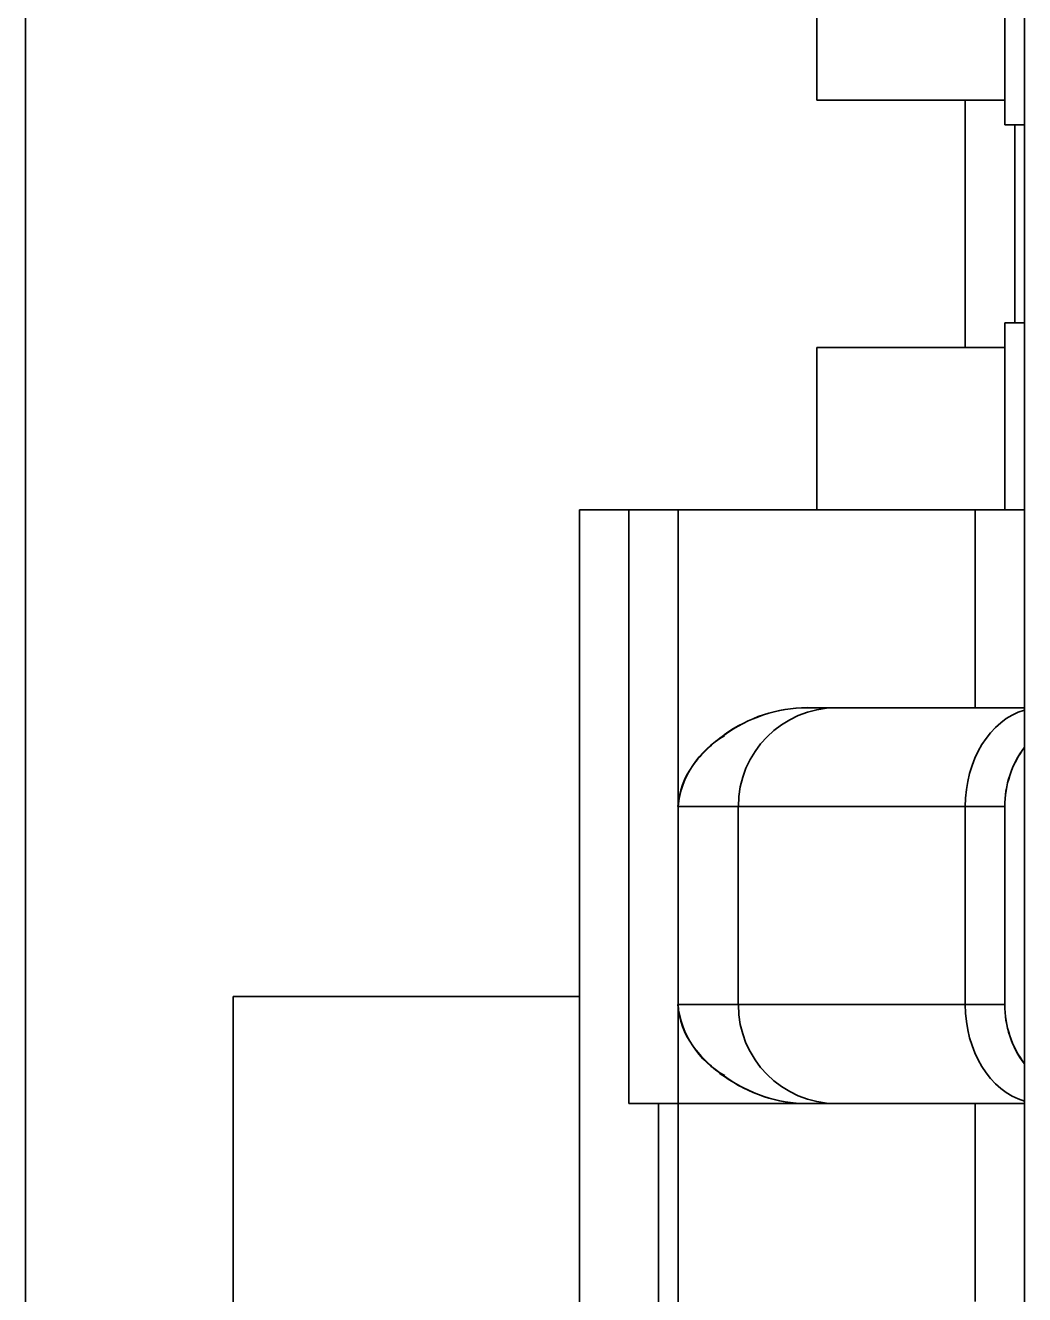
# Model space of a CAD drawing. Extents: x 146 to 1134, y 78 to 926.
# Drawn here: x 259.506 to 260.516, y 352.926 to 354.209 of the extents above; entities that cross this region are included whole.
import ezdxf

# ---------------------------------------------------------------- set-up
doc = ezdxf.new("R2010")
doc.units = 0

msp = doc.modelspace()

# ---------------------------------------------------------------- linework, layer by layer
at = {"color": 7, "lineweight": 35}
msp.add_line((260.5164, 356.1832), (260.5164, 323.4172), dxfattribs=at)
msp.add_line((260.5164, 356.1832), (260.5164, 323.4172), dxfattribs=at)
at = {"color": 7, "lineweight": 35, "ltscale": 0.125}
for p, q in [((259.5064, 350.5082), (259.5064, 355.5082)), ((259.5064, 355.5082), (259.5064, 350.5082)), ((259.5064, 350.5082), (259.5064, 355.5082))]:
    msp.add_line(p, q, dxfattribs=at)
at = {"color": 7, "lineweight": 35, "ltscale": 0.039677}
msp.add_line((260.5164, 353.8972), (260.5164, 355.4843), dxfattribs=at)
at = {"color": 7, "lineweight": 35, "ltscale": 0.005238}
for p, q in [((259.5064, 354.4058), (259.5064, 354.1963)), ((259.5064, 354.1963), (259.5064, 354.4058))]:
    msp.add_line(p, q, dxfattribs=at)
at = {"color": 7, "lineweight": 35, "ltscale": 0.003874}
for p, q in [((260.3064, 354.1332), (260.3064, 354.2881)), ((260.3064, 354.2881), (260.3064, 354.1332)), ((260.3064, 354.2881), (260.3064, 354.1332))]:
    msp.add_line(p, q, dxfattribs=at)
at = {"color": 7, "lineweight": 35, "ltscale": 0.004138}
msp.add_line((260.5164, 354.1082), (260.5164, 354.2737), dxfattribs=at)
at = {"color": 7, "lineweight": 35, "ltscale": 0.003301}
msp.add_line((260.4964, 354.1332), (260.4964, 354.2652), dxfattribs=at)
at = {"color": 7, "lineweight": 35, "ltscale": 0.003927}
msp.add_line((260.4964, 354.1082), (260.4964, 354.2652), dxfattribs=at)
at = {"color": 7, "lineweight": 35, "ltscale": 0.003875}
for p, q in [((260.4964, 354.2632), (260.4964, 354.1082)), ((260.5164, 354.1082), (260.5164, 354.2632))]:
    msp.add_line(p, q, dxfattribs=at)
at = {"color": 7, "lineweight": 35, "ltscale": 0.005}
for p, q in [((259.5064, 354.0082), (259.5064, 354.2082)), ((260.5064, 353.9082), (260.5064, 354.1082)), ((260.5064, 353.9082), (260.5064, 354.1082)), ((260.5164, 353.9082), (260.5164, 354.1082)), ((260.5164, 353.9082), (260.5164, 354.1082)), ((260.5164, 354.1082), (260.5164, 353.9082)), ((260.1165, 353.7192), (260.1165, 353.5192)), ((260.4664, 353.7192), (260.4664, 353.5192)), ((260.4664, 353.7192), (260.4664, 353.5192)), ((260.1664, 353.4192), (260.1664, 353.2192)), ((260.1664, 353.2192), (260.1664, 353.4192)), ((260.227, 353.4192), (260.227, 353.2192)), ((260.227, 353.4192), (260.227, 353.2192)), ((260.4564, 353.2192), (260.4564, 353.4192)), ((260.4564, 353.2192), (260.4564, 353.4192)), ((260.4964, 353.2192), (260.4964, 353.4192)), ((260.4964, 353.4192), (260.4964, 353.2192)), ((260.1664, 352.9192), (260.1664, 353.1192)), ((260.4664, 353.1192), (260.4664, 352.9192))]:
    msp.add_line(p, q, dxfattribs=at)
at = {"color": 7, "lineweight": 35, "ltscale": 0.002563}
msp.add_line((259.5064, 354.2082), (259.5064, 354.1056), dxfattribs=at)
at = {"color": 7, "lineweight": 35, "ltscale": 0.047389}
msp.add_line((259.5064, 352.3126), (259.5064, 354.2082), dxfattribs=at)
at = {"color": 7, "lineweight": 35, "ltscale": 0.0405}
msp.add_line((259.5064, 352.5882), (259.5064, 354.2082), dxfattribs=at)
at = {"color": 7, "lineweight": 35, "ltscale": 3.05176e-05}
for p, q in [((259.5064, 354.1963), (259.5064, 354.195)), ((259.5064, 354.053), (259.5064, 354.0518)), ((259.5064, 354.0518), (259.5064, 354.053)), ((259.5064, 353.3669), (259.5064, 353.3681)), ((259.5064, 353.0897), (259.5064, 353.0909)), ((259.5064, 352.9534), (259.5064, 352.9522))]:
    msp.add_line(p, q, dxfattribs=at)
at = {"color": 7, "lineweight": 35, "ltscale": 0.000170898}
msp.add_line((259.5064, 354.1894), (259.5064, 354.1963), dxfattribs=at)
at = {"color": 7, "lineweight": 35, "ltscale": 0.000183868}
msp.add_line((259.5064, 354.195), (259.5064, 354.1877), dxfattribs=at)
at = {"color": 7, "lineweight": 35, "ltscale": 0.00038681}
for p, q in [((259.5064, 354.174), (259.5064, 354.1894)), ((259.5064, 354.0399), (259.5064, 354.0245)), ((259.5064, 354.0245), (259.5064, 354.0399))]:
    msp.add_line(p, q, dxfattribs=at)
at = {"color": 7, "lineweight": 35, "ltscale": 0.000550079}
for p, q in [((259.5064, 354.1877), (259.5064, 354.1657)), ((259.5064, 354.0171), (259.5064, 354.0391)), ((259.5064, 352.9546), (259.5064, 352.9326))]:
    msp.add_line(p, q, dxfattribs=at)
at = {"color": 7, "lineweight": 35, "ltscale": 0.000386047}
for p, q in [((259.5064, 354.1585), (259.5064, 354.174)), ((259.5064, 353.7657), (259.5064, 353.7811)), ((259.5064, 353.5141), (259.5064, 353.5295))]:
    msp.add_line(p, q, dxfattribs=at)
at = {"color": 7, "lineweight": 35, "ltscale": 0.000380707}
msp.add_line((259.5064, 354.1657), (259.5064, 354.1505), dxfattribs=at)
at = {"color": 7, "lineweight": 35, "ltscale": 0.000201416}
msp.add_line((259.5064, 354.1505), (259.5064, 354.1585), dxfattribs=at)
at = {"color": 7, "lineweight": 35, "ltscale": 0.00475}
for p, q in [((260.4964, 354.1332), (260.3064, 354.1332)), ((260.3064, 354.1332), (260.4964, 354.1332)), ((259.5064, 354.0082), (259.5064, 353.8182)), ((260.4964, 353.8832), (260.3064, 353.8832)), ((260.3064, 353.8832), (260.4964, 353.8832)), ((260.5164, 353.5192), (260.3264, 353.5192)), ((259.5064, 353.1182), (259.5064, 353.3082)), ((260.3264, 353.1192), (260.5164, 353.1192)), ((259.5064, 352.8782), (259.5064, 353.0682))]:
    msp.add_line(p, q, dxfattribs=at)
at = {"color": 7, "lineweight": 35, "ltscale": 0.00625}
msp.add_line((260.4565, 353.8832), (260.4565, 354.1332), dxfattribs=at)
msp.add_line((260.4565, 353.8832), (260.4565, 354.1332), dxfattribs=at)
at = {"color": 7, "lineweight": 35, "ltscale": 0.00062561}
msp.add_line((260.4964, 354.1082), (260.4964, 354.1332), dxfattribs=at)
at = {"color": 7, "lineweight": 35, "ltscale": 0.000500488}
for p, q in [((260.5164, 354.1082), (260.4964, 354.1082)), ((260.4964, 354.1082), (260.5164, 354.1082)), ((260.4964, 353.9082), (260.5164, 353.9082)), ((260.5164, 353.9082), (260.4964, 353.9082)), ((260.4964, 353.9082), (260.5164, 353.9082)), ((259.5064, 353.528), (259.5064, 353.548))]:
    msp.add_line(p, q, dxfattribs=at)
at = {"color": 7, "lineweight": 35, "ltscale": 0.007186}
msp.add_line((259.5064, 353.8182), (259.5064, 354.1056), dxfattribs=at)
at = {"color": 7, "lineweight": 35, "ltscale": 0.000206757}
for p, q in [((259.5064, 354.0981), (259.5064, 354.0898)), ((259.5064, 353.16), (259.5064, 353.1683))]:
    msp.add_line(p, q, dxfattribs=at)
at = {"color": 7, "lineweight": 35, "ltscale": 0.000521851}
for p, q in [((259.5064, 354.0772), (259.5064, 354.0981)), ((259.5064, 354.0391), (259.5064, 354.0182)), ((259.5064, 353.8165), (259.5064, 353.8374)), ((259.5064, 353.5665), (259.5064, 353.5873))]:
    msp.add_line(p, q, dxfattribs=at)
at = {"color": 7, "lineweight": 35, "ltscale": 0.000330353}
msp.add_line((259.5064, 354.0898), (259.5064, 354.0766), dxfattribs=at)
at = {"color": 7, "lineweight": 35, "ltscale": 0.056813}
msp.add_line((259.5064, 354.0807), (259.5064, 351.8082), dxfattribs=at)
at = {"color": 7, "lineweight": 35, "ltscale": 0.002425}
msp.add_line((259.5064, 354.0807), (259.5064, 353.9837), dxfattribs=at)
at = {"color": 7, "lineweight": 35, "ltscale": 4.34875e-05}
for p, q in [((259.5064, 354.0757), (259.5064, 354.0774)), ((259.5064, 353.2136), (259.5064, 353.2119)), ((259.5064, 353.2114), (259.5064, 353.2131))]:
    msp.add_line(p, q, dxfattribs=at)
at = {"color": 7, "lineweight": 35, "ltscale": 0.001118}
msp.add_line((259.5064, 354.0325), (259.5064, 354.0772), dxfattribs=at)
at = {"color": 7, "lineweight": 35, "ltscale": 0.000504303}
msp.add_line((259.5064, 354.0768), (259.5064, 354.0566), dxfattribs=at)
at = {"color": 7, "lineweight": 35, "ltscale": 0.001115}
msp.add_line((259.5064, 354.0766), (259.5064, 354.032), dxfattribs=at)
at = {"color": 7, "lineweight": 35, "ltscale": 0.000357819}
msp.add_line((259.5064, 354.0613), (259.5064, 354.0757), dxfattribs=at)
at = {"color": 7, "lineweight": 35, "ltscale": 0.00020752}
for p, q in [((259.5064, 354.053), (259.5064, 354.0613)), ((259.5064, 352.998), (259.5064, 353.0063))]:
    msp.add_line(p, q, dxfattribs=at)
at = {"color": 7, "lineweight": 35, "ltscale": 0.00013504}
for p, q in [((259.5064, 354.0566), (259.5064, 354.0512)), ((259.5064, 353.1923), (259.5064, 353.1869))]:
    msp.add_line(p, q, dxfattribs=at)
at = {"color": 7, "lineweight": 35, "ltscale": 0.000283813}
for p, q in [((259.5064, 354.0417), (259.5064, 354.053)), ((259.5064, 353.5415), (259.5064, 353.5302))]:
    msp.add_line(p, q, dxfattribs=at)
at = {"color": 7, "lineweight": 35, "ltscale": 0.000117493}
msp.add_line((259.5064, 354.0483), (259.5064, 354.053), dxfattribs=at)
at = {"color": 7, "lineweight": 35, "ltscale": 0.000296783}
for p, q in [((259.5064, 354.0518), (259.5064, 354.0399)), ((259.5064, 354.0399), (259.5064, 354.0518)), ((259.5064, 353.1881), (259.5064, 353.1763)), ((259.5064, 353.1763), (259.5064, 353.1881))]:
    msp.add_line(p, q, dxfattribs=at)
at = {"color": 7, "lineweight": 35, "ltscale": 0.00153}
msp.add_line((259.5064, 354.0512), (259.5064, 353.99), dxfattribs=at)
at = {"color": 7, "lineweight": 35, "ltscale": 0.000179291}
msp.add_line((259.5064, 354.0412), (259.5064, 354.0483), dxfattribs=at)
at = {"color": 7, "lineweight": 35, "ltscale": 0.000414276}
for p, q in [((259.5064, 354.0251), (259.5064, 354.0417)), ((259.5064, 353.1549), (259.5064, 353.1714))]:
    msp.add_line(p, q, dxfattribs=at)
at = {"color": 7, "lineweight": 35, "ltscale": 0.000401306}
for p, q in [((259.5064, 354.0251), (259.5064, 354.0412)), ((259.5064, 353.3159), (259.5064, 353.332))]:
    msp.add_line(p, q, dxfattribs=at)
at = {"color": 7, "lineweight": 35, "ltscale": 0.001611}
for p, q in [((259.5064, 353.968), (259.5064, 354.0325)), ((259.5064, 353.4571), (259.5064, 353.5215))]:
    msp.add_line(p, q, dxfattribs=at)
at = {"color": 7, "lineweight": 35, "ltscale": 0.00155}
msp.add_line((259.5064, 354.032), (259.5064, 353.97), dxfattribs=at)
at = {"color": 7, "lineweight": 35, "ltscale": 0.001011}
msp.add_line((259.5064, 353.9847), (259.5064, 354.0251), dxfattribs=at)
at = {"color": 7, "lineweight": 35, "ltscale": 0.000580597}
for p, q in [((259.5064, 354.0019), (259.5064, 354.0251)), ((259.5064, 353.9448), (259.5064, 353.968))]:
    msp.add_line(p, q, dxfattribs=at)
at = {"color": 7, "lineweight": 35, "ltscale": 0.000639343}
for p, q in [((259.5064, 354.0245), (259.5064, 353.9989)), ((259.5064, 353.9989), (259.5064, 354.0245))]:
    msp.add_line(p, q, dxfattribs=at)
at = {"color": 7, "lineweight": 35, "ltscale": 0.000552368}
for p, q in [((259.5064, 354.0182), (259.5064, 353.9962)), ((259.5064, 353.2117), (259.5064, 353.2338)), ((259.5064, 352.9326), (259.5064, 352.9547))]:
    msp.add_line(p, q, dxfattribs=at)
at = {"color": 7, "lineweight": 35, "ltscale": 0.000577545}
msp.add_line((259.5064, 353.994), (259.5064, 354.0171), dxfattribs=at)
at = {"color": 7, "lineweight": 35, "ltscale": 0.000563049}
msp.add_line((259.5064, 353.9794), (259.5064, 354.0019), dxfattribs=at)
at = {"color": 7, "lineweight": 35, "ltscale": 0.000518799}
for p, q in [((259.5064, 353.9989), (259.5064, 353.9781)), ((259.5064, 353.3259), (259.5064, 353.3052))]:
    msp.add_line(p, q, dxfattribs=at)
at = {"color": 7, "lineweight": 35, "ltscale": 0.001087}
msp.add_line((259.5064, 353.9962), (259.5064, 353.9527), dxfattribs=at)
at = {"color": 7, "lineweight": 35, "ltscale": 0.001054}
msp.add_line((259.5064, 353.9518), (259.5064, 353.994), dxfattribs=at)
at = {"color": 7, "lineweight": 35, "ltscale": 0.000411987}
for p, q in [((259.5064, 353.9768), (259.5064, 353.9933)), ((259.5064, 353.9933), (259.5064, 353.9768)), ((259.5064, 353.9768), (259.5064, 353.9933)), ((259.5064, 353.0145), (259.5064, 352.998))]:
    msp.add_line(p, q, dxfattribs=at)
at = {"color": 7, "lineweight": 35, "ltscale": 0.001084}
for p, q in [((259.5064, 353.99), (259.5064, 353.9467)), ((259.5064, 353.9044), (259.5064, 353.9478))]:
    msp.add_line(p, q, dxfattribs=at)
at = {"color": 7, "lineweight": 35, "ltscale": 0.000923157}
msp.add_line((259.5064, 353.9478), (259.5064, 353.9847), dxfattribs=at)
at = {"color": 7, "lineweight": 35, "ltscale": 0.054388}
msp.add_line((259.5064, 351.8082), (259.5064, 353.9837), dxfattribs=at)
at = {"color": 7, "lineweight": 35, "ltscale": 0.000595856}
for p, q in [((259.5064, 353.9555), (259.5064, 353.9794)), ((259.5064, 352.9547), (259.5064, 352.9785))]:
    msp.add_line(p, q, dxfattribs=at)
at = {"color": 7, "lineweight": 35, "ltscale": 0.000534821}
for p, q in [((259.5064, 353.9781), (259.5064, 353.9568)), ((259.5064, 353.1763), (259.5064, 353.1549)), ((259.5064, 353.1549), (259.5064, 353.1763)), ((259.5064, 352.9748), (259.5064, 352.9534))]:
    msp.add_line(p, q, dxfattribs=at)
at = {"color": 7, "lineweight": 35, "ltscale": 0.000840759}
for p, q in [((259.5064, 353.9768), (259.5064, 353.9432)), ((259.5064, 353.9432), (259.5064, 353.9768))]:
    msp.add_line(p, q, dxfattribs=at)
at = {"color": 7, "lineweight": 35, "ltscale": 0.000810242}
for p, q in [((259.5064, 353.9444), (259.5064, 353.9768)), ((259.5064, 353.1159), (259.5064, 353.0835))]:
    msp.add_line(p, q, dxfattribs=at)
at = {"color": 7, "lineweight": 35, "ltscale": 0.000593567}
for p, q in [((259.5064, 353.97), (259.5064, 353.9462)), ((259.5064, 353.1674), (259.5064, 353.1911))]:
    msp.add_line(p, q, dxfattribs=at)
at = {"color": 7, "lineweight": 35, "ltscale": 0.000222015}
for p, q in [((259.5064, 353.9568), (259.5064, 353.9479)), ((259.5064, 352.9915), (259.5064, 353.0004))]:
    msp.add_line(p, q, dxfattribs=at)
at = {"color": 7, "lineweight": 35, "ltscale": 8.92639e-05}
for p, q in [((259.5064, 353.952), (259.5064, 353.9555)), ((259.5064, 353.7677), (259.5064, 353.7641))]:
    msp.add_line(p, q, dxfattribs=at)
at = {"color": 7, "lineweight": 35, "ltscale": 0.004624}
msp.add_line((259.5064, 353.9527), (259.5064, 353.7677), dxfattribs=at)
at = {"color": 7, "lineweight": 35, "ltscale": 9.00269e-05}
for p, q in [((259.5064, 353.9484), (259.5064, 353.952)), ((259.5064, 353.1356), (259.5064, 353.132))]:
    msp.add_line(p, q, dxfattribs=at)
at = {"color": 7, "lineweight": 35, "ltscale": 0.003711}
msp.add_line((259.5064, 353.8034), (259.5064, 353.9518), dxfattribs=at)
at = {"color": 7, "lineweight": 35, "ltscale": 0.000830841}
msp.add_line((259.5064, 353.9151), (259.5064, 353.9484), dxfattribs=at)
at = {"color": 7, "lineweight": 35, "ltscale": 0.000892639}
for p, q in [((259.5064, 353.9479), (259.5064, 353.9122)), ((259.5064, 353.4904), (259.5064, 353.4547))]:
    msp.add_line(p, q, dxfattribs=at)
at = {"color": 7, "lineweight": 35, "ltscale": 0.001546}
msp.add_line((259.5064, 353.9467), (259.5064, 353.8848), dxfattribs=at)
at = {"color": 7, "lineweight": 35, "ltscale": 0.001608}
msp.add_line((259.5064, 353.9462), (259.5064, 353.8819), dxfattribs=at)
at = {"color": 7, "lineweight": 35, "ltscale": 0.001553}
msp.add_line((259.5064, 353.8827), (259.5064, 353.9448), dxfattribs=at)
at = {"color": 7, "lineweight": 35, "ltscale": 0.003525}
for p, q in [((259.5064, 353.8034), (259.5064, 353.9444)), ((260.1664, 352.9192), (260.1664, 353.0602)), ((260.4664, 352.9192), (260.4664, 353.0602))]:
    msp.add_line(p, q, dxfattribs=at)
at = {"color": 7, "lineweight": 35, "ltscale": 0.003494}
for p, q in [((259.5064, 353.9432), (259.5064, 353.8034)), ((259.5064, 353.8034), (259.5064, 353.9432))]:
    msp.add_line(p, q, dxfattribs=at)
at = {"color": 7, "lineweight": 35, "ltscale": 0.000624084}
for p, q in [((259.5064, 353.8902), (259.5064, 353.9151)), ((259.5064, 352.973), (259.5064, 352.998))]:
    msp.add_line(p, q, dxfattribs=at)
at = {"color": 7, "lineweight": 35, "ltscale": 0.000565338}
for p, q in [((259.5064, 353.9122), (259.5064, 353.8896)), ((259.5064, 353.513), (259.5064, 353.4904))]:
    msp.add_line(p, q, dxfattribs=at)
at = {"color": 7, "lineweight": 35, "ltscale": 0.000608826}
msp.add_line((259.5064, 353.88), (259.5064, 353.9044), dxfattribs=at)
at = {"color": 7, "lineweight": 35, "ltscale": 0.000624847}
msp.add_line((260.4964, 353.8832), (260.4964, 353.9082), dxfattribs=at)
at = {"color": 7, "lineweight": 35, "ltscale": 0.004726}
for p, q in [((260.4964, 353.9082), (260.4964, 353.7191)), ((260.4964, 353.7191), (260.4964, 353.9082)), ((260.5164, 353.7191), (260.5164, 353.9082)), ((260.5164, 353.7191), (260.5164, 353.9082))]:
    msp.add_line(p, q, dxfattribs=at)
at = {"color": 7, "lineweight": 35, "ltscale": 0.000402069}
msp.add_line((259.5064, 353.8741), (259.5064, 353.8902), dxfattribs=at)
at = {"color": 7, "lineweight": 35, "ltscale": 0.000327301}
for p, q in [((259.5064, 353.8896), (259.5064, 353.8765)), ((259.5064, 353.329), (259.5064, 353.3159)), ((259.5064, 353.1739), (259.5064, 353.1608))]:
    msp.add_line(p, q, dxfattribs=at)
at = {"color": 7, "lineweight": 35, "ltscale": 0.039676}
msp.add_line((260.5164, 353.8972), (260.5164, 352.3101), dxfattribs=at)
at = {"color": 7, "lineweight": 35, "ltscale": 0.000132751}
for p, q in [((259.5064, 353.8848), (259.5064, 353.8795)), ((259.5064, 353.3159), (259.5064, 353.3106))]:
    msp.add_line(p, q, dxfattribs=at)
at = {"color": 7, "lineweight": 35, "ltscale": 0.001133}
msp.add_line((259.5064, 353.8374), (259.5064, 353.8827), dxfattribs=at)
at = {"color": 7, "lineweight": 35, "ltscale": 0.000506592}
for p, q in [((259.5064, 353.8819), (259.5064, 353.8616)), ((259.5064, 353.1911), (259.5064, 353.2114))]:
    msp.add_line(p, q, dxfattribs=at)
at = {"color": 7, "lineweight": 35, "ltscale": 0.000460052}
msp.add_line((259.5064, 353.8616), (259.5064, 353.88), dxfattribs=at)
at = {"color": 7, "lineweight": 35, "ltscale": 0.001056}
msp.add_line((259.5064, 353.8795), (259.5064, 353.8373), dxfattribs=at)
at = {"color": 7, "lineweight": 35, "ltscale": 0.00035553}
for p, q in [((259.5064, 353.8765), (259.5064, 353.8622)), ((259.5064, 353.3527), (259.5064, 353.3669))]:
    msp.add_line(p, q, dxfattribs=at)
at = {"color": 7, "lineweight": 35, "ltscale": 0.004101}
for p, q in [((260.3064, 353.7191), (260.3064, 353.8832)), ((260.3064, 353.8832), (260.3064, 353.7191)), ((260.3064, 353.8832), (260.3064, 353.7191)), ((260.4964, 353.7191), (260.4964, 353.8832))]:
    msp.add_line(p, q, dxfattribs=at)
at = {"color": 7, "lineweight": 35, "ltscale": 0.003751}
msp.add_line((260.3064, 353.8832), (260.4565, 353.8832), dxfattribs=at)
at = {"color": 7, "lineweight": 35, "ltscale": 0.000999451}
for p, q in [((260.4565, 353.8832), (260.4964, 353.8832)), ((259.5064, 353.0063), (259.5064, 353.0463))]:
    msp.add_line(p, q, dxfattribs=at)
at = {"color": 7, "lineweight": 35, "ltscale": 0.000296021}
msp.add_line((259.5064, 353.8622), (259.5064, 353.8741), dxfattribs=at)
at = {"color": 7, "lineweight": 35, "ltscale": 0.000112915}
msp.add_line((259.5064, 353.8689), (259.5064, 353.8644), dxfattribs=at)
at = {"color": 7, "lineweight": 35, "ltscale": 0.000189209}
for p, q in [((259.5064, 353.8613), (259.5064, 353.8689)), ((259.5064, 353.5863), (259.5064, 353.5939))]:
    msp.add_line(p, q, dxfattribs=at)
at = {"color": 7, "lineweight": 35, "ltscale": 0.000217438}
for p, q in [((259.5064, 353.8644), (259.5064, 353.8557)), ((259.5064, 353.5894), (259.5064, 353.5807))]:
    msp.add_line(p, q, dxfattribs=at)
at = {"color": 7, "lineweight": 35, "ltscale": 0.000752258}
msp.add_line((259.5064, 353.8312), (259.5064, 353.8613), dxfattribs=at)
at = {"color": 7, "lineweight": 35, "ltscale": 0.00014801}
for p, q in [((259.5064, 353.8557), (259.5064, 353.8498)), ((259.5064, 353.5807), (259.5064, 353.5748)), ((259.5064, 353.5339), (259.5064, 353.5399))]:
    msp.add_line(p, q, dxfattribs=at)
at = {"color": 7, "lineweight": 35, "ltscale": 0.001511}
msp.add_line((259.5064, 353.8498), (259.5064, 353.7893), dxfattribs=at)
at = {"color": 7, "lineweight": 35, "ltscale": 0.000519562}
for p, q in [((259.5064, 353.8373), (259.5064, 353.8165)), ((259.5064, 353.2131), (259.5064, 353.1923)), ((259.5064, 352.9522), (259.5064, 352.973))]:
    msp.add_line(p, q, dxfattribs=at)
at = {"color": 7, "lineweight": 35, "ltscale": 0.000204468}
msp.add_line((259.5064, 353.8231), (259.5064, 353.8312), dxfattribs=at)
at = {"color": 7, "lineweight": 35, "ltscale": 0.000501251}
msp.add_line((259.5064, 353.803), (259.5064, 353.8231), dxfattribs=at)
at = {"color": 7, "lineweight": 35, "ltscale": 0.000557709}
msp.add_line((259.5064, 353.7811), (259.5064, 353.8034), dxfattribs=at)
at = {"color": 7, "lineweight": 35, "ltscale": 0.00108}
for p, q in [((259.5064, 353.7598), (259.5064, 353.803)), ((259.5064, 353.4848), (259.5064, 353.528))]:
    msp.add_line(p, q, dxfattribs=at)
at = {"color": 7, "lineweight": 35, "ltscale": 0.000956726}
for p, q in [((259.5064, 353.7893), (259.5064, 353.751)), ((259.5064, 353.5143), (259.5064, 353.476)), ((259.5064, 353.1217), (259.5064, 353.16))]:
    msp.add_line(p, q, dxfattribs=at)
at = {"color": 7, "lineweight": 35, "ltscale": 0.006625}
msp.add_line((259.5064, 353.5032), (259.5064, 353.7682), dxfattribs=at)
msp.add_line((259.5064, 353.5032), (259.5064, 353.7682), dxfattribs=at)
msp.add_line((259.5064, 353.5032), (259.5064, 353.7682), dxfattribs=at)
msp.add_line((259.5064, 353.5032), (259.5064, 353.7682), dxfattribs=at)
at = {"color": 7, "lineweight": 35, "ltscale": 0.010251}
for p, q in [((259.5064, 353.3582), (259.5064, 353.7682)), ((259.5064, 353.7682), (259.5064, 353.3582))]:
    msp.add_line(p, q, dxfattribs=at)
at = {"color": 7, "lineweight": 35, "ltscale": 0.000202179}
msp.add_line((259.5064, 353.7576), (259.5064, 353.7657), dxfattribs=at)
at = {"color": 7, "lineweight": 35, "ltscale": 0.000164032}
for p, q in [((259.5064, 353.7641), (259.5064, 353.7576)), ((259.5064, 353.751), (259.5064, 353.7445)), ((259.5064, 353.5399), (259.5064, 353.5464)), ((259.5064, 353.2065), (259.5064, 353.213))]:
    msp.add_line(p, q, dxfattribs=at)
at = {"color": 7, "lineweight": 35, "ltscale": 0.000383759}
for p, q in [((259.5064, 353.7445), (259.5064, 353.7598)), ((259.5064, 353.4695), (259.5064, 353.4848))]:
    msp.add_line(p, q, dxfattribs=at)
at = {"color": 7, "lineweight": 35, "ltscale": 0.08}
for p, q in [((260.0664, 350.5192), (260.0664, 353.7192)), ((260.0664, 353.7192), (260.0664, 350.5192))]:
    msp.add_line(p, q, dxfattribs=at)
at = {"color": 7, "lineweight": 35, "ltscale": 0.002}
for p, q in [((260.1465, 353.7192), (260.0664, 353.7192)), ((260.1465, 353.7192), (260.0664, 353.7192)), ((260.0664, 353.7192), (260.1465, 353.7192))]:
    msp.add_line(p, q, dxfattribs=at)
at = {"color": 7, "lineweight": 35, "ltscale": 0.020253}
msp.add_line((260.0664, 352.9091), (260.0664, 353.7192), dxfattribs=at)
at = {"color": 7, "lineweight": 35, "ltscale": 0.015}
for p, q in [((260.1165, 353.7192), (260.1165, 353.1192)), ((260.1165, 353.7192), (260.1165, 353.1192)), ((260.1664, 353.7192), (260.1664, 353.1192))]:
    msp.add_line(p, q, dxfattribs=at)
at = {"color": 7, "lineweight": 35, "ltscale": 0.000365448}
for p, q in [((260.1311, 353.7192), (260.1165, 353.7192)), ((260.1165, 353.1192), (260.1311, 353.1192))]:
    msp.add_line(p, q, dxfattribs=at)
at = {"color": 7, "lineweight": 35, "ltscale": 0.00125}
for p, q in [((260.1165, 353.7192), (260.1664, 353.7192)), ((260.1664, 353.7192), (260.1165, 353.7192)), ((260.1664, 353.7192), (260.1165, 353.7192)), ((260.1165, 353.7192), (260.1664, 353.7192)), ((260.5164, 353.7192), (260.4664, 353.7192)), ((260.4664, 353.7192), (260.5164, 353.7192)), ((260.4664, 353.7192), (260.5164, 353.7192)), ((260.5164, 353.7192), (260.4664, 353.7192)), ((260.1165, 353.1192), (260.1664, 353.1192))]:
    msp.add_line(p, q, dxfattribs=at)
at = {"color": 7, "lineweight": 35, "ltscale": 0.000884247}
for p, q in [((260.1664, 353.7192), (260.1311, 353.7192)), ((260.5018, 353.7192), (260.4664, 353.7192)), ((260.1311, 353.1192), (260.1664, 353.1192))]:
    msp.add_line(p, q, dxfattribs=at)
at = {"color": 7, "lineweight": 35, "ltscale": 0.000499725}
for p, q in [((260.1465, 353.7192), (260.1664, 353.7192)), ((260.1664, 353.7192), (260.1465, 353.7192)), ((260.1664, 353.7192), (260.1465, 353.7192)), ((259.5064, 353.0882), (259.5064, 353.0682))]:
    msp.add_line(p, q, dxfattribs=at)
at = {"color": 7, "lineweight": 35, "ltscale": 0.0075}
for p, q in [((260.4664, 353.7192), (260.1664, 353.7192)), ((260.1664, 353.7192), (260.4664, 353.7192)), ((260.4664, 353.7192), (260.1664, 353.7192)), ((260.4664, 353.7192), (260.1664, 353.7192)), ((260.4664, 353.7192), (260.1664, 353.7192)), ((260.4664, 353.7192), (260.1664, 353.7192)), ((260.1664, 353.7192), (260.4664, 353.7192)), ((260.1664, 353.7192), (260.4664, 353.7192)), ((260.1664, 353.4192), (260.1664, 353.7192))]:
    msp.add_line(p, q, dxfattribs=at)
at = {"color": 7, "lineweight": 35, "ltscale": 0.000366211}
msp.add_line((260.5164, 353.7192), (260.5018, 353.7192), dxfattribs=at)
at = {"color": 7, "lineweight": 35, "ltscale": 0.005424}
msp.add_line((260.5164, 353.5022), (260.5164, 353.7192), dxfattribs=at)
msp.add_line((260.5164, 353.5022), (260.5164, 353.7192), dxfattribs=at)
at = {"color": 7, "lineweight": 35, "ltscale": 0.000112152}
msp.add_line((259.5064, 353.5939), (259.5064, 353.5894), dxfattribs=at)
at = {"color": 7, "lineweight": 35, "ltscale": 0.000524139}
msp.add_line((259.5064, 353.5873), (259.5064, 353.5664), dxfattribs=at)
at = {"color": 7, "lineweight": 35, "ltscale": 0.000751495}
msp.add_line((259.5064, 353.5562), (259.5064, 353.5863), dxfattribs=at)
at = {"color": 7, "lineweight": 35, "ltscale": 0.001512}
msp.add_line((259.5064, 353.5748), (259.5064, 353.5143), dxfattribs=at)
at = {"color": 7, "lineweight": 35, "ltscale": 0.001123}
for p, q in [((259.5064, 353.5215), (259.5064, 353.5665)), ((259.5064, 353.5664), (259.5064, 353.5215))]:
    msp.add_line(p, q, dxfattribs=at)
at = {"color": 7, "lineweight": 35, "ltscale": 0.000205231}
msp.add_line((259.5064, 353.548), (259.5064, 353.5562), dxfattribs=at)
at = {"color": 7, "lineweight": 35, "ltscale": 0.000222778}
for p, q in [((259.5064, 353.5464), (259.5064, 353.5375)), ((259.5064, 353.3348), (259.5064, 353.3259))]:
    msp.add_line(p, q, dxfattribs=at)
at = {"color": 7, "lineweight": 35, "ltscale": 0.000299072}
msp.add_line((259.5064, 353.5295), (259.5064, 353.5415), dxfattribs=at)
at = {"color": 7, "lineweight": 35, "ltscale": 0.005067}
msp.add_line((259.5064, 353.5375), (259.5064, 353.3348), dxfattribs=at)
at = {"color": 7, "lineweight": 35, "ltscale": 0.004146}
msp.add_line((259.5064, 353.3681), (259.5064, 353.5339), dxfattribs=at)
at = {"color": 7, "lineweight": 35, "ltscale": 0.000429535}
for p, q in [((259.5064, 353.5302), (259.5064, 353.513)), ((259.5064, 352.998), (259.5064, 353.0151))]:
    msp.add_line(p, q, dxfattribs=at)
at = {"color": 7, "lineweight": 35, "ltscale": 0.00154}
for p, q in [((259.5064, 353.5215), (259.5064, 353.4599)), ((259.5064, 353.3316), (259.5064, 353.3932))]:
    msp.add_line(p, q, dxfattribs=at)
at = {"color": 7, "lineweight": 35, "ltscale": 0.01}
for p, q in [((260.1165, 353.1192), (260.1165, 353.5192)), ((260.1465, 352.7192), (260.1465, 353.1192)), ((260.1465, 352.7192), (260.1465, 353.1192)), ((260.1664, 353.1192), (260.1664, 352.7192)), ((260.1664, 353.1192), (260.1664, 352.7192))]:
    msp.add_line(p, q, dxfattribs=at)
at = {"color": 7, "lineweight": 35, "ltscale": 0.004245}
msp.add_line((260.4664, 353.5192), (260.2966, 353.5192), dxfattribs=at)
at = {"color": 7, "lineweight": 35, "ltscale": 0.000745392}
for p, q in [((260.2966, 353.5192), (260.3264, 353.5192)), ((260.3264, 353.5192), (260.2966, 353.5192)), ((260.2966, 353.1192), (260.3264, 353.1192)), ((260.2966, 353.1192), (260.3264, 353.1192))]:
    msp.add_line(p, q, dxfattribs=at)
at = {"color": 7, "lineweight": 35, "ltscale": 0.001557}
for p, q in [((260.3264, 353.5192), (260.3887, 353.5192)), ((260.3264, 353.1192), (260.3887, 353.1192))]:
    msp.add_line(p, q, dxfattribs=at)
at = {"color": 7, "lineweight": 35, "ltscale": 0.003193}
for p, q in [((260.3887, 353.5192), (260.5164, 353.5192)), ((260.3887, 353.1192), (260.5164, 353.1192))]:
    msp.add_line(p, q, dxfattribs=at)
at = {"color": 7, "lineweight": 35, "ltscale": 0.000423431}
for p, q in [((260.5164, 353.5022), (260.5164, 353.5192)), ((260.5164, 353.1192), (260.5164, 353.1361)), ((260.5164, 353.1192), (260.5164, 353.1361)), ((260.5164, 353.1192), (260.5164, 353.1361))]:
    msp.add_line(p, q, dxfattribs=at)
at = {"color": 7, "lineweight": 35, "ltscale": 5.79834e-05}
msp.add_line((260.5164, 353.5168), (260.5164, 353.5192), dxfattribs=at)
msp.add_line((260.5164, 353.5168), (260.5164, 353.5192), dxfattribs=at)
at = {"color": 7, "lineweight": 35, "ltscale": 0.000215149}
msp.add_line((260.5164, 353.5082), (260.5164, 353.5168), dxfattribs=at)
at = {"color": 7, "lineweight": 35, "ltscale": 0.000515747}
for p, q in [((260.5164, 353.4962), (260.5164, 353.5168)), ((260.5164, 353.1215), (260.5164, 353.1422))]:
    msp.add_line(p, q, dxfattribs=at)
at = {"color": 7, "lineweight": 35, "ltscale": 0.000657654}
msp.add_line((259.5064, 353.4878), (259.5064, 353.5141), dxfattribs=at)
at = {"color": 7, "lineweight": 35, "ltscale": 0.000300598}
msp.add_line((260.5164, 353.4962), (260.5164, 353.5082), dxfattribs=at)
at = {"color": 7, "lineweight": 35, "ltscale": 0.000375366}
for p, q in [((259.5064, 353.5032), (259.5064, 353.4882)), ((259.5064, 353.4882), (259.5064, 353.5032)), ((259.5064, 353.5032), (259.5064, 353.4882)), ((259.5064, 353.4882), (259.5064, 353.5032))]:
    msp.add_line(p, q, dxfattribs=at)
at = {"color": 7, "lineweight": 35, "ltscale": 0.000292206}
msp.add_line((260.5164, 353.4845), (260.5164, 353.4962), dxfattribs=at)
at = {"color": 7, "lineweight": 35, "ltscale": 0.000351715}
msp.add_line((260.5164, 353.4821), (260.5164, 353.4962), dxfattribs=at)
at = {"color": 7, "lineweight": 35, "ltscale": 0.000894928}
msp.add_line((259.5064, 353.452), (259.5064, 353.4878), dxfattribs=at)
at = {"color": 7, "lineweight": 35, "ltscale": 0.000133514}
msp.add_line((260.5164, 353.4792), (260.5164, 353.4845), dxfattribs=at)
at = {"color": 7, "lineweight": 35, "ltscale": 0.008}
for p, q in [((260.5164, 353.1592), (260.5164, 353.4792)), ((260.5164, 353.4792), (260.5164, 353.1592))]:
    msp.add_line(p, q, dxfattribs=at)
at = {"color": 7, "lineweight": 35, "ltscale": 0.000163269}
msp.add_line((259.5064, 353.476), (259.5064, 353.4695), dxfattribs=at)
at = {"color": 7, "lineweight": 35, "ltscale": 0.001604}
msp.add_line((259.5064, 353.4599), (259.5064, 353.3957), dxfattribs=at)
at = {"color": 7, "lineweight": 35, "ltscale": 0.001598}
msp.add_line((259.5064, 353.3932), (259.5064, 353.4571), dxfattribs=at)
at = {"color": 7, "lineweight": 35, "ltscale": 0.001356}
msp.add_line((259.5064, 353.4547), (259.5064, 353.4004), dxfattribs=at)
at = {"color": 7, "lineweight": 35, "ltscale": 0.001806}
msp.add_line((259.5064, 353.3798), (259.5064, 353.452), dxfattribs=at)
at = {"color": 7, "lineweight": 35, "ltscale": 0.001514}
for p, q in [((260.1664, 353.4192), (260.227, 353.4192)), ((260.1664, 353.4192), (260.227, 353.4192)), ((260.227, 353.2192), (260.1664, 353.2192)), ((260.227, 353.2192), (260.1664, 353.2192))]:
    msp.add_line(p, q, dxfattribs=at)
at = {"color": 7, "lineweight": 35, "ltscale": 0.005735}
for p, q in [((260.4564, 353.4192), (260.227, 353.4192)), ((260.227, 353.4192), (260.4564, 353.4192)), ((260.227, 353.2192), (260.4564, 353.2192)), ((260.4564, 353.2192), (260.227, 353.2192))]:
    msp.add_line(p, q, dxfattribs=at)
at = {"color": 7, "lineweight": 35, "ltscale": 0.001}
for p, q in [((260.4564, 353.4192), (260.4964, 353.4192)), ((260.4564, 353.4192), (260.4964, 353.4192)), ((260.4964, 353.2192), (260.4564, 353.2192)), ((260.4964, 353.2192), (260.4564, 353.2192))]:
    msp.add_line(p, q, dxfattribs=at)
at = {"color": 7, "lineweight": 35, "ltscale": 0.001443}
msp.add_line((259.5064, 353.4004), (259.5064, 353.3427), dxfattribs=at)
at = {"color": 7, "lineweight": 35, "ltscale": 0.001077}
msp.add_line((259.5064, 353.3957), (259.5064, 353.3527), dxfattribs=at)
at = {"color": 7, "lineweight": 35, "ltscale": 0.000969696}
msp.add_line((259.5064, 353.341), (259.5064, 353.3798), dxfattribs=at)
at = {"color": 7, "lineweight": 35, "ltscale": 0.00034256}
msp.add_line((259.5064, 353.3427), (259.5064, 353.329), dxfattribs=at)
at = {"color": 7, "lineweight": 35, "ltscale": 0.00068512}
msp.add_line((259.5064, 353.3136), (259.5064, 353.341), dxfattribs=at)
at = {"color": 7, "lineweight": 35, "ltscale": 0.003951}
msp.add_line((259.5064, 353.332), (259.5064, 353.1739), dxfattribs=at)
at = {"color": 7, "lineweight": 35, "ltscale": 0.000598907}
msp.add_line((259.5064, 353.3076), (259.5064, 353.3316), dxfattribs=at)
at = {"color": 7, "lineweight": 35, "ltscale": 0.000493622}
for p, q in [((259.5064, 353.2962), (259.5064, 353.3159)), ((259.5064, 353.0004), (259.5064, 353.0201))]:
    msp.add_line(p, q, dxfattribs=at)
at = {"color": 7, "lineweight": 35, "ltscale": 0.000209808}
for p, q in [((259.5064, 353.3052), (259.5064, 353.3136)), ((259.5064, 353.1225), (259.5064, 353.1141))]:
    msp.add_line(p, q, dxfattribs=at)
at = {"color": 7, "lineweight": 35, "ltscale": 0.000225067}
msp.add_line((259.5064, 353.3106), (259.5064, 353.3016), dxfattribs=at)
at = {"color": 7, "lineweight": 35, "ltscale": 0.0025}
for p, q in [((259.5064, 353.2082), (259.5064, 353.3082)), ((260.1664, 353.1192), (260.1664, 353.2192))]:
    msp.add_line(p, q, dxfattribs=at)
at = {"color": 7, "lineweight": 35, "ltscale": 0.000537109}
msp.add_line((259.5064, 353.2861), (259.5064, 353.3076), dxfattribs=at)
at = {"color": 7, "lineweight": 35, "ltscale": 5.87463e-05}
for p, q in [((259.5064, 353.3016), (259.5064, 353.2993)), ((260.5164, 353.1192), (260.5164, 353.1215)), ((260.5164, 353.1192), (260.5164, 353.1215))]:
    msp.add_line(p, q, dxfattribs=at)
at = {"color": 7, "lineweight": 35, "ltscale": 0.000328064}
msp.add_line((259.5064, 353.2993), (259.5064, 353.2861), dxfattribs=at)
at = {"color": 7, "lineweight": 35, "ltscale": 0.000191498}
msp.add_line((259.5064, 353.2885), (259.5064, 353.2962), dxfattribs=at)
at = {"color": 7, "lineweight": 35, "ltscale": 0.000880432}
msp.add_line((259.5064, 353.2533), (259.5064, 353.2885), dxfattribs=at)
at = {"color": 7, "lineweight": 35, "ltscale": 0.004562}
msp.add_line((259.5064, 353.0708), (259.5064, 353.2533), dxfattribs=at)
at = {"color": 7, "lineweight": 35, "ltscale": 0.001826}
msp.add_line((259.5064, 353.1615), (259.5064, 353.2346), dxfattribs=at)
at = {"color": 7, "lineweight": 35, "ltscale": 0.003655}
msp.add_line((259.5064, 353.2346), (259.5064, 353.0884), dxfattribs=at)
at = {"color": 7, "lineweight": 35, "ltscale": 0.001161}
msp.add_line((259.5064, 353.1881), (259.5064, 353.2346), dxfattribs=at)
at = {"color": 7, "lineweight": 35, "ltscale": 0.000526428}
msp.add_line((259.5064, 353.2338), (259.5064, 353.2127), dxfattribs=at)
at = {"color": 7, "lineweight": 35, "ltscale": 0.03}
for p, q in [((259.7164, 352.0272), (259.7164, 353.2272)), ((259.7164, 353.2272), (259.7164, 352.0272)), ((259.7164, 353.2272), (259.7164, 352.0272))]:
    msp.add_line(p, q, dxfattribs=at)
at = {"color": 7, "lineweight": 35, "ltscale": 0.008751}
for p, q in [((259.7164, 353.2272), (260.0665, 353.2272)), ((260.0665, 353.2272), (259.7164, 353.2272)), ((259.7164, 353.2272), (260.0665, 353.2272))]:
    msp.add_line(p, q, dxfattribs=at)
at = {"color": 7, "lineweight": 35, "ltscale": 0.001085}
msp.add_line((259.5064, 353.2127), (259.5064, 353.1693), dxfattribs=at)
at = {"color": 7, "lineweight": 35, "ltscale": 0.000192261}
msp.add_line((259.5064, 353.2119), (259.5064, 353.2042), dxfattribs=at)
at = {"color": 7, "lineweight": 35, "ltscale": 0.000669861}
msp.add_line((259.5064, 353.1849), (259.5064, 353.2117), dxfattribs=at)
at = {"color": 7, "lineweight": 35, "ltscale": 0.014249}
msp.add_line((259.5064, 352.6382), (259.5064, 353.2082), dxfattribs=at)
at = {"color": 7, "lineweight": 35, "ltscale": 0.000176239}
msp.add_line((259.5064, 353.1994), (259.5064, 353.2065), dxfattribs=at)
at = {"color": 7, "lineweight": 35, "ltscale": 0.001716}
msp.add_line((259.5064, 353.2042), (259.5064, 353.1356), dxfattribs=at)
at = {"color": 7, "lineweight": 35, "ltscale": 0.001596}
msp.add_line((259.5064, 353.1356), (259.5064, 353.1994), dxfattribs=at)
at = {"color": 7, "lineweight": 35, "ltscale": 0.000417328}
msp.add_line((259.5064, 353.1714), (259.5064, 353.1881), dxfattribs=at)
at = {"color": 7, "lineweight": 35, "ltscale": 0.001558}
msp.add_line((259.5064, 353.1869), (259.5064, 353.1246), dxfattribs=at)
at = {"color": 7, "lineweight": 35, "ltscale": 0.001535}
msp.add_line((259.5064, 353.1235), (259.5064, 353.1849), dxfattribs=at)
at = {"color": 7, "lineweight": 35, "ltscale": 0.000465393}
msp.add_line((259.5064, 353.1693), (259.5064, 353.1507), dxfattribs=at)
at = {"color": 7, "lineweight": 35, "ltscale": 0.000411224}
msp.add_line((259.5064, 353.1683), (259.5064, 353.1518), dxfattribs=at)
at = {"color": 7, "lineweight": 35, "ltscale": 0.000416565}
msp.add_line((259.5064, 353.1507), (259.5064, 353.1674), dxfattribs=at)
at = {"color": 7, "lineweight": 35, "ltscale": 0.001829}
msp.add_line((259.5064, 353.0884), (259.5064, 353.1615), dxfattribs=at)
at = {"color": 7, "lineweight": 35, "ltscale": 0.000238037}
msp.add_line((259.5064, 353.1608), (259.5064, 353.1513), dxfattribs=at)
at = {"color": 7, "lineweight": 35, "ltscale": 0.000134277}
msp.add_line((260.5164, 353.1538), (260.5164, 353.1592), dxfattribs=at)
at = {"color": 7, "lineweight": 35, "ltscale": 0.00042572}
msp.add_line((260.5164, 353.1422), (260.5164, 353.1592), dxfattribs=at)
at = {"color": 7, "lineweight": 35, "ltscale": 0.000907898}
for p, q in [((259.5064, 353.1549), (259.5064, 353.1186)), ((259.5064, 353.1186), (259.5064, 353.1549)), ((259.5064, 353.0345), (259.5064, 353.0708))]:
    msp.add_line(p, q, dxfattribs=at)
at = {"color": 7, "lineweight": 35, "ltscale": 0.000891876}
msp.add_line((259.5064, 353.1192), (259.5064, 353.1549), dxfattribs=at)
at = {"color": 7, "lineweight": 35, "ltscale": 0.00089798}
msp.add_line((259.5064, 353.1518), (259.5064, 353.1159), dxfattribs=at)
at = {"color": 7, "lineweight": 35, "ltscale": 0.003979}
msp.add_line((259.5064, 353.1513), (259.5064, 352.9921), dxfattribs=at)
at = {"color": 7, "lineweight": 35, "ltscale": 0.000291443}
msp.add_line((260.5164, 353.1422), (260.5164, 353.1538), dxfattribs=at)
at = {"color": 7, "lineweight": 35, "ltscale": 0.00018692}
for p, q in [((259.5064, 353.1281), (259.5064, 353.1356)), ((259.5064, 353.0909), (259.5064, 353.0984))]:
    msp.add_line(p, q, dxfattribs=at)
at = {"color": 7, "lineweight": 35, "ltscale": 0.000237274}
msp.add_line((259.5064, 353.132), (259.5064, 353.1225), dxfattribs=at)
at = {"color": 7, "lineweight": 35, "ltscale": 0.000301361}
msp.add_line((260.5164, 353.1301), (260.5164, 353.1422), dxfattribs=at)
at = {"color": 7, "lineweight": 35, "ltscale": 0.009442}
msp.add_line((260.5164, 352.7584), (260.5164, 353.1361), dxfattribs=at)
at = {"color": 7, "lineweight": 35, "ltscale": 0.000741577}
msp.add_line((259.5064, 353.0984), (259.5064, 353.1281), dxfattribs=at)
at = {"color": 7, "lineweight": 35, "ltscale": 0.002036}
msp.add_line((259.5064, 353.1246), (259.5064, 353.0432), dxfattribs=at)
at = {"color": 7, "lineweight": 35, "ltscale": 0.002058}
msp.add_line((259.5064, 353.0411), (259.5064, 353.1235), dxfattribs=at)
at = {"color": 7, "lineweight": 35, "ltscale": 0.001885}
msp.add_line((259.5064, 353.0463), (259.5064, 353.1217), dxfattribs=at)
at = {"color": 7, "lineweight": 35, "ltscale": 0.000921631}
msp.add_line((259.5064, 353.0823), (259.5064, 353.1192), dxfattribs=at)
at = {"color": 7, "lineweight": 35, "ltscale": 0.001475}
for p, q in [((260.1664, 353.0602), (260.1664, 353.1192)), ((260.4664, 353.0602), (260.4664, 353.1192))]:
    msp.add_line(p, q, dxfattribs=at)
at = {"color": 7, "lineweight": 35, "ltscale": 0.003999}
for p, q in [((260.1664, 353.1192), (260.3264, 353.1192)), ((260.3264, 353.1192), (260.1664, 353.1192))]:
    msp.add_line(p, q, dxfattribs=at)
at = {"color": 7, "lineweight": 35, "ltscale": 0.000743866}
msp.add_line((260.2966, 353.1192), (260.3264, 353.1192), dxfattribs=at)
at = {"color": 7, "lineweight": 35, "ltscale": 0.000214386}
msp.add_line((260.5164, 353.1215), (260.5164, 353.1301), dxfattribs=at)
at = {"color": 7, "lineweight": 35, "ltscale": 0.009018}
msp.add_line((260.5164, 352.7584), (260.5164, 353.1191), dxfattribs=at)
at = {"color": 7, "lineweight": 35, "ltscale": 0.001856}
msp.add_line((259.5064, 353.1186), (259.5064, 353.0443), dxfattribs=at)
at = {"color": 7, "lineweight": 35, "ltscale": 0.000720978}
msp.add_line((259.5064, 353.0897), (259.5064, 353.1186), dxfattribs=at)
at = {"color": 7, "lineweight": 35, "ltscale": 0.000749969}
msp.add_line((259.5064, 353.0882), (259.5064, 353.1182), dxfattribs=at)
at = {"color": 7, "lineweight": 35, "ltscale": 0.005489}
msp.add_line((259.5064, 353.1141), (259.5064, 352.8945), dxfattribs=at)
at = {"color": 7, "lineweight": 35, "ltscale": 0.004688}
msp.add_line((259.5064, 352.9022), (259.5064, 353.0897), dxfattribs=at)
at = {"color": 7, "lineweight": 35, "ltscale": 0.003159}
for p, q in [((259.5064, 352.9634), (259.5064, 353.0897)), ((259.5064, 353.0897), (259.5064, 352.9634)), ((259.5064, 352.9634), (259.5064, 353.0897))]:
    msp.add_line(p, q, dxfattribs=at)
at = {"color": 7, "lineweight": 35, "ltscale": 0.00092926}
msp.add_line((259.5064, 353.0835), (259.5064, 353.0463), dxfattribs=at)
at = {"color": 7, "lineweight": 35, "ltscale": 0.000815582}
msp.add_line((259.5064, 353.0497), (259.5064, 353.0823), dxfattribs=at)
at = {"color": 7, "lineweight": 35, "ltscale": 0.000920868}
msp.add_line((259.5064, 353.0129), (259.5064, 353.0497), dxfattribs=at)
at = {"color": 7, "lineweight": 35, "ltscale": 0.000794983}
msp.add_line((259.5064, 353.0463), (259.5064, 353.0145), dxfattribs=at)
at = {"color": 7, "lineweight": 35, "ltscale": 0.000875092}
msp.add_line((259.5064, 353.0443), (259.5064, 353.0093), dxfattribs=at)
at = {"color": 7, "lineweight": 35, "ltscale": 0.001606}
msp.add_line((259.5064, 353.0432), (259.5064, 352.9789), dxfattribs=at)
at = {"color": 7, "lineweight": 35, "ltscale": 0.001566}
msp.add_line((259.5064, 352.9785), (259.5064, 353.0411), dxfattribs=at)
at = {"color": 7, "lineweight": 35, "ltscale": 0.000358582}
msp.add_line((259.5064, 353.0201), (259.5064, 353.0345), dxfattribs=at)
at = {"color": 7, "lineweight": 35, "ltscale": 0.000803375}
msp.add_line((259.5064, 353.0151), (259.5064, 352.983), dxfattribs=at)
at = {"color": 7, "lineweight": 35, "ltscale": 0.000431824}
msp.add_line((259.5064, 352.9956), (259.5064, 353.0129), dxfattribs=at)
at = {"color": 7, "lineweight": 35, "ltscale": 0.000491333}
msp.add_line((259.5064, 353.0093), (259.5064, 352.9897), dxfattribs=at)
at = {"color": 7, "lineweight": 35, "ltscale": 0.000460815}
msp.add_line((259.5064, 352.9772), (259.5064, 352.9956), dxfattribs=at)
at = {"color": 7, "lineweight": 35, "ltscale": 0.000312042}
msp.add_line((259.5064, 352.9897), (259.5064, 352.9772), dxfattribs=at)
at = {"color": 7, "lineweight": 35, "ltscale": 0.000710297}
msp.add_line((259.5064, 352.983), (259.5064, 352.9546), dxfattribs=at)
at = {"color": 7, "lineweight": 35, "ltscale": 0.000102234}
msp.add_line((259.5064, 352.9789), (259.5064, 352.9748), dxfattribs=at)
at = {"color": 7, "lineweight": 35}
for centre, radius, start, end in [((260.2975, 353.3766), 0.1427, 90.3575, 126.3758), ((260.3268, 353.4195), 0.0997, 90.1967, 180.1953), ((260.3268, 353.4195), 0.0997, 90.1967, 180.1953), ((260.2972, 353.3793), 0.1399, 90.2306, 108.5635), ((260.3006, 353.3673), 0.1524, 108.3535, 125.1508), ((260.2596, 353.4089), 0.0942, 119.5136, 173.7002), ((260.2919, 353.379), 0.1377, 124.9848, 143.5659), ((260.5939, 353.42), 0.0975, 142.6351, 180.495), ((260.5964, 353.4192), 0.1, 143.1301, 180), ((260.2403, 353.4163), 0.074, 143.0216, 177.7287), ((260.2596, 353.2295), 0.0943, 186.3328, 240.626), ((260.2403, 353.2221), 0.0741, 182.2858, 217.0564), ((260.3268, 353.2188), 0.0997, 179.8047, 269.8033), ((260.3268, 353.2188), 0.0997, 179.8047, 269.8033), ((260.5939, 353.2183), 0.0975, 179.505, 217.3649), ((260.5964, 353.2192), 0.1, 180, 216.8699), ((260.2921, 353.2596), 0.1381, 216.5214, 235.0855), ((260.2975, 353.2617), 0.1426, 233.6952, 269.6469), ((260.3006, 353.2711), 0.1524, 234.9284, 251.728), ((260.2972, 353.259), 0.1399, 251.522, 269.7714)]:
    msp.add_arc(centre, radius, start, end, dxfattribs=at)
for centre, start_param, end_param in [((260.5329, 353.4192), 3.358544, 4.712389), ((260.5329, 353.4192), 3.358544, 4.712389), ((260.5329, 353.2192), 4.712389, 6.066234), ((260.5329, 353.2192), 4.712389, 6.066234)]:
    msp.add_ellipse(centre, major_axis=(0, -0.1), ratio=0.764665, start_param=start_param, end_param=end_param, dxfattribs=at)

doc.saveas('drawing.dxf')
